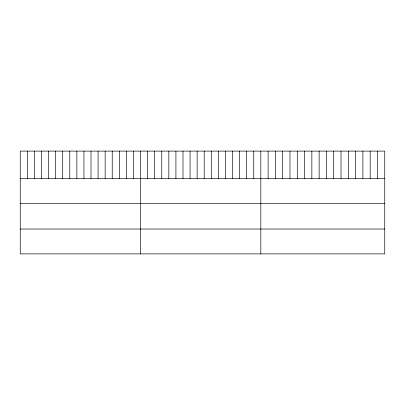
<?xml version="1.0" encoding="UTF-8"?>
<svg xmlns="http://www.w3.org/2000/svg" width="405" height="405" viewBox="0 0 405 405"><rect width="100%" height="100%" fill="white"/><g stroke="black" fill="none" stroke-linecap="round" stroke-linejoin="round"><path stroke-width="0.61" d="M384.75 178.539L384.75 253.889L20.25 253.889L20.25 151.111L384.75 151.111L384.75 178.539L20.25 178.539M20.25 203.406L384.75 203.406M20.25 229.027L384.75 229.027M377.46 151.111L377.46 178.539M370.17 151.111L370.17 178.539M362.88 151.111L362.88 178.539M355.59 151.111L355.59 178.539M348.3 151.111L348.3 178.539M341.01 151.111L341.01 178.539M333.72 151.111L333.72 178.539M326.43 151.111L326.43 178.539M319.14 151.111L319.14 178.539M311.85 151.111L311.85 178.539M304.56 151.111L304.56 178.539M297.27 151.111L297.27 178.539M289.98 151.111L289.98 178.539M282.69 151.111L282.69 178.539M275.4 151.111L275.4 178.539M268.11 151.111L268.11 178.539M260.82 151.111L260.82 253.889M253.743 151.111L253.743 178.539M246.67 151.111L246.67 178.539M239.593 151.111L239.593 178.539M232.516 151.111L232.516 178.539M225.443 151.111L225.443 178.539M218.366 151.111L218.366 178.539M211.288 151.111L211.288 178.539M204.216 151.111L204.216 178.539M197.139 151.111L197.139 178.539M190.066 151.111L190.066 178.539M182.989 151.111L182.989 178.539M175.912 151.111L175.912 178.539M168.839 151.111L168.839 178.539M161.762 151.111L161.762 178.539M154.685 151.111L154.685 178.539M147.612 151.111L147.612 178.539M140.535 151.111L140.535 253.889M133.458 151.111L133.458 178.539M126.385 151.111L126.385 178.539M119.308 151.111L119.308 178.539M112.231 151.111L112.231 178.539M105.158 151.111L105.158 178.539M98.081 151.111L98.081 178.539M91.003 151.111L91.003 178.539M83.931 151.111L83.931 178.539M76.854 151.111L76.854 178.539M69.781 151.111L69.781 178.539M62.704 151.111L62.704 178.539M55.627 151.111L55.627 178.539M48.554 151.111L48.554 178.539M41.477 151.111L41.477 178.539M34.4 151.111L34.4 178.539M27.327 151.111L27.327 178.539"/></g></svg>
